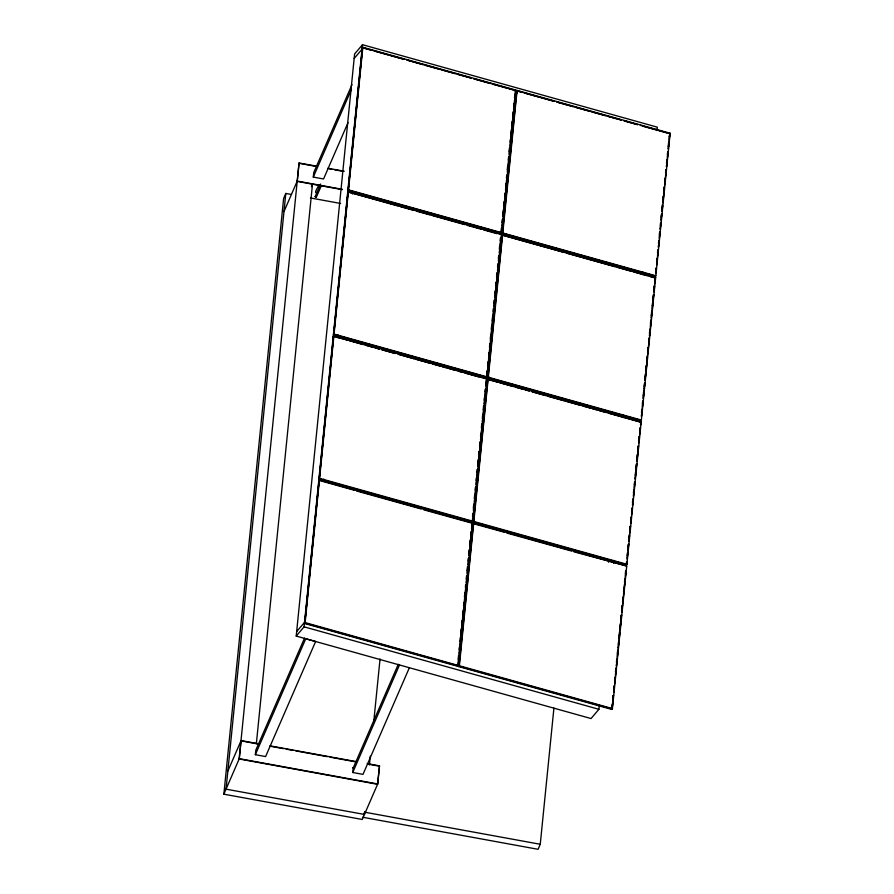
<?xml version="1.0" encoding="UTF-8"?>
<svg xmlns="http://www.w3.org/2000/svg" width="894" height="894" viewBox="0 0 894 894"><rect width="100%" height="100%" fill="white"/><g stroke="black" fill="none" stroke-linecap="round" stroke-linejoin="round"><path stroke-width="1.34" d="M367.188 763.61L379.514 765.867L377.704 783.971L362.26 819.474L223.858 794.185L283.621 198.479L285.801 193.45L291.288 194.445M285.801 193.45L226.037 789.156L364.45 814.445L364.73 811.674M223.858 794.185L239.29 758.671L241.112 740.567L258.925 743.83M283.99 211.554L297.244 181.069L299.054 162.965L316.867 166.228M255.349 754.692L305.77 638.752L315.638 641.49L265.607 756.57L255.349 754.692L255.807 750.167L304.563 638.048M256.354 743.696L312.487 184.198L311.391 186.712M348.012 122.701L323.55 178.968L313.302 177.09L313.749 172.564L351.979 84.651M599.371 704.774L598.913 709.3L591.046 718.553L296.216 636.081L354.616 53.953L362.483 44.7L657.313 127.171L656.967 130.569M296.216 636.081L304.083 626.828L362.483 44.7M458.834 656.095L457.862 665.784L304.731 623.073L319.035 480.503M347.978 191.987L333.685 334.546L486.727 377.357L488.325 362.048M362.461 47.728L348.157 190.288L501.199 233.099L501.69 228.864M304.809 622.973L319.113 480.413M319.281 478.715L333.585 336.155L379.235 348.928M348.057 191.897L333.764 334.457L486.805 377.268M305.122 622.615L319.426 480.056L472.468 522.867L458.164 665.427L457.471 666.242L304.429 623.431L305.122 622.615L458.164 665.427M319.594 478.357L333.898 335.798L486.939 378.609L472.635 521.168L471.943 521.984L318.901 479.173L319.594 478.357L472.635 521.168M334.065 334.099L348.369 191.528L501.411 234.351L487.118 376.91L486.414 377.726L333.373 334.915L334.065 334.099L487.118 376.91M348.537 189.841L362.841 47.27L515.883 90.082L501.59 232.652L500.886 233.468L347.844 190.657L348.537 189.841L501.59 232.652M323.673 481.385L323.896 479.117M338.077 337.82L338.357 335.038M352.504 193.998L352.728 191.729M409.374 667.729L362.998 774.372L352.75 772.494L353.208 767.968L398.288 664.287M369.412 764.929L370.295 756.123M373.737 721.849L380.051 658.923M379.514 765.867L377.559 784.284L239.156 758.984L299.054 162.965M458.164 659.325L458.577 655.168M459.136 649.636L459.415 646.865M459.974 641.333L460.388 637.176M460.801 633.03L461.215 628.873M461.773 623.341L462.053 620.57M462.611 615.038L463.025 610.881M463.584 605.35L463.863 602.578M464.411 597.036L464.835 592.89M465.383 587.347L465.662 584.587M466.221 579.044L466.5 576.284M467.048 570.741L467.473 566.595M468.02 561.052L468.3 558.281M468.858 552.749L469.138 549.978M469.831 543.06L470.11 540.289M470.657 534.757L470.937 531.986M472.501 516.453L472.781 513.681M473.328 508.15L473.753 503.992M474.301 498.461L474.58 495.689M475.139 490.147L475.418 487.386M476.111 480.458L476.39 477.698M476.938 472.155L477.217 469.395M477.776 463.852L478.189 459.706M478.748 454.163L479.028 451.392M479.575 445.86L480 441.703M480.547 436.171L480.827 433.4M481.385 427.868L481.799 423.711M482.358 418.18L482.637 415.408M483.196 409.877L483.609 405.72M484.168 400.188L484.436 397.417M484.995 391.885L485.274 389.113M485.833 383.582L486.247 379.425M486.828 373.569L487.107 370.809M487.666 365.266L488.079 361.12M488.638 355.577L488.917 352.817M489.476 347.274L489.89 343.128M490.303 338.971L490.717 334.825M491.275 329.283L491.555 326.511M492.113 320.98L492.527 316.822M493.086 311.291L493.354 308.519M493.913 302.988L494.192 300.216M494.885 293.299L495.164 290.528M495.723 284.996L496.002 282.225M496.55 276.693L496.975 272.536M497.522 267.004L497.802 264.233M498.36 258.69L498.64 255.93M499.333 249.001L499.612 246.241M500.159 240.698L500.439 237.938M501.031 232.082L501.445 227.936M502.003 222.394L502.272 219.622M502.83 214.091L503.244 209.934M503.803 204.402L504.082 201.631M504.641 196.099L504.92 193.327M505.613 186.41L505.892 183.639M506.44 178.107L506.719 175.336M507.278 169.804L507.691 165.647M508.25 160.115L508.53 157.344M509.077 151.801L509.502 147.655M510.049 142.112L510.329 139.352M510.887 133.809L511.301 129.664M511.86 124.121L512.139 121.36M512.687 115.818L513.111 111.672M513.659 106.129L513.938 103.358M514.497 97.826L514.91 93.669M459.035 653.425L460.633 638.104M460.835 635.433L465.908 585.514M466.187 582.743L466.88 575.825M467.081 573.143L467.718 567.522M467.998 564.751L468.691 557.834M468.892 555.152L469.518 549.531M469.797 546.759L471.328 531.528M471.529 528.857L472.155 523.225L423.756 509.803M473.161 513.223L472.255 521.627L319.203 478.815L333.507 336.245L346.939 339.999M473.362 510.552L473.999 504.92M474.278 502.149L475.798 486.928M475.999 484.246L477.608 468.937M477.809 466.255L478.502 459.337M478.715 457.862L479.407 450.945M479.609 448.263L480.246 442.642M480.525 439.87L482.056 424.639M482.246 421.968L483.855 406.647M484.056 403.976L485.666 388.655M485.855 385.984L486.939 378.609M488.526 359.366L490.135 344.056M490.337 341.374L493.611 309.447M493.89 306.687L494.583 299.758M494.784 297.087L495.41 291.455M495.689 288.695L496.382 281.766M496.583 279.096L497.22 273.463M497.5 270.692L498.193 263.775M498.394 261.104L499.02 255.472M499.299 252.7L500.83 237.48M501.97 226.093L502.663 219.175M502.864 216.493L503.501 210.872M503.78 208.101L505.3 192.869M505.501 190.198L507.11 174.878M507.311 172.207L508.909 156.886M509.111 154.215L509.803 147.287M510.027 145.811L511.547 130.591M511.748 127.909L513.357 112.599M513.558 109.917L515.156 94.608M458.689 666.589L472.993 524.018L473.686 523.202L626.728 566.014L612.424 708.573L611.731 709.4L458.689 666.589L459.382 665.762L473.686 523.202M473.161 522.331L487.465 379.76L488.158 378.944L641.199 421.756L626.895 564.315L626.202 565.142L473.161 522.331L473.854 521.504L488.158 378.944M487.632 378.061L501.936 235.502L502.629 234.686L655.671 277.498L641.367 420.057L640.674 420.884L487.632 378.061L488.325 377.246L502.629 234.686M502.104 233.803L516.408 91.244L517.101 90.428L670.142 133.24L655.85 275.799L655.146 276.615L502.104 233.803L502.797 232.988L517.101 90.428M473.373 523.571L458.991 666.22L612.122 708.942L613.507 695.096M655.458 276.257L502.417 233.446L516.788 90.786M362.483 817.217L538.076 849.3L540.255 844.271L553.922 708.07M608.669 562.27L608.892 560.002M623.185 417.576L623.464 414.794M613.563 563.242L613.843 560.46M642.518 274.626L642.797 271.843M611.731 709.4L612.289 703.857M612.837 698.326L613.116 695.554M613.675 690.023L614.089 685.866M614.647 680.334L614.927 677.563M615.474 672.031L615.899 667.874M616.447 662.342L616.726 659.571M617.285 654.028L617.698 649.882M618.257 644.339L618.536 641.579M619.084 636.036L619.508 631.89M619.922 627.733L620.335 623.587M620.894 618.045L621.174 615.273M621.732 609.742L622.146 605.584M622.705 600.053L622.973 597.281M623.531 591.75L623.945 587.593M624.504 582.061L624.783 579.29M625.342 573.758L625.621 570.987M626.202 565.142L626.482 562.371M627.175 555.453L627.454 552.682M628.013 547.139L628.281 544.379M628.985 537.45L629.253 534.69M629.812 529.147L630.091 526.387M630.784 519.459L631.063 516.698M631.622 511.156L631.89 508.384M632.449 502.853L632.863 498.696M633.421 493.164L633.701 490.393M634.259 484.861L634.539 482.089M635.232 475.172L635.511 472.401M636.059 466.869L636.338 464.098M637.031 457.18L637.31 454.409M637.869 448.877L638.148 446.106M638.696 440.574L639.121 436.417M639.668 430.886L639.948 428.114M641.512 412.57L641.791 409.81M642.339 404.267L642.618 401.507M643.177 395.964L643.591 391.818M644.149 386.275L644.429 383.504M644.976 377.972L645.401 373.815M645.949 368.283L646.228 365.512M646.787 359.98L647.2 355.823M647.759 350.292L648.038 347.52M648.586 341.989L649.01 337.831M649.424 333.685L649.837 329.528M650.396 323.997L650.81 319.84M651.223 315.683L651.648 311.537M652.195 305.994L652.475 303.234M653.033 297.691L653.313 294.931M654.006 288.002L654.285 285.242M655.704 271.083L655.984 268.312M656.677 261.394L656.956 258.623M657.503 253.091L657.783 250.32M658.476 243.403L658.755 240.631M659.314 235.1L659.593 232.328M660.286 225.411L660.565 222.64M661.124 217.108L661.392 214.337M661.951 208.794L662.365 204.648M662.923 199.105L663.203 196.345M663.761 190.802L664.175 186.656M664.734 181.113L665.002 178.353M665.561 172.81L665.84 170.039M666.533 163.121L666.812 160.35M667.371 154.818L667.65 152.047M668.198 146.515L668.623 142.358M669.17 136.827L670.142 133.24M612.044 709.031L612.591 703.5M612.871 700.728L613.429 695.197M613.709 692.425L614.401 685.508M614.681 682.737L615.228 677.194M615.508 674.434L616.067 668.891M616.346 666.131L617.039 659.202M617.318 656.442L617.877 650.899M618.145 648.128L618.849 641.21M619.117 638.439L619.676 632.907M619.955 630.136L620.648 623.219M620.928 620.447L621.486 614.916M621.755 612.144L622.459 605.227M622.727 602.455L623.286 596.924M623.565 594.152L625.096 578.932M625.375 576.161L625.923 570.618M626.515 564.773L626.795 562.002M627.208 557.856L627.767 552.313M628.035 549.553L628.594 544.01M628.873 541.239L629.432 535.707M629.845 531.55L630.404 526.018M630.683 523.247L631.231 517.715L630.751 523.158M631.645 513.558L632.203 508.027M632.483 505.255L633.041 499.724L632.561 505.166M633.455 495.567L634.014 490.035M634.293 487.264L634.841 481.732M635.12 478.961L635.813 472.043M636.092 469.272L636.651 463.729M636.93 460.969L637.623 454.04M637.903 451.28L638.45 445.737M639.422 436.048L638.729 442.977L639.366 437.345M639.702 433.288L640.26 427.745L639.646 434.573M640.54 424.974L640.819 422.214L608.591 413.196M641.4 416.358L642.093 409.441M642.373 406.669L642.931 401.138M643.211 398.366L643.904 391.449M644.183 388.678L644.73 383.146M645.01 380.375L645.703 373.457M645.982 370.686L646.541 365.154M646.82 362.383L647.368 356.851M647.647 354.08L648.34 347.163M648.619 344.391L649.178 338.848M649.457 336.088L650.15 329.16M650.43 326.399L650.977 320.857M651.257 318.096L651.949 311.168M652.229 308.408L652.788 302.865M653.067 300.093L653.626 294.562M653.894 291.79L654.453 286.259M654.866 282.102L655.291 277.956M655.738 273.486L656.285 267.954M656.71 263.797L657.258 258.265M657.537 255.494L658.096 249.962M658.375 247.191L659.068 240.274M659.347 237.502L659.906 231.959M660.174 229.199L660.733 223.656M661.147 219.511L661.705 213.968M661.985 211.207L662.543 205.665M662.957 201.519L663.516 195.976M663.784 193.205L664.343 187.673M664.622 184.902L665.315 177.984M665.594 175.213L666.153 169.681M666.432 166.91L667.125 159.992M667.405 157.221L667.952 151.689M668.231 148.918L668.924 142.001M669.204 139.229L669.762 133.698L659.023 130.692M613.787 692.336L614.334 686.793M614.614 684.033L616.145 668.801M616.424 666.03L617.944 650.81M618.223 648.038L619.754 632.818M620.034 630.046L621.565 614.826M621.833 612.055L626.001 570.528M626.873 561.913L626.593 564.684L473.462 521.962L487.845 379.313L529.46 390.946L525.359 389.918M627.141 559.141L627.7 553.609M627.979 550.838L628.672 543.921M628.951 541.149L629.51 535.618M629.778 532.846L630.482 525.929M631.589 514.855L632.281 507.937M633.399 496.863L634.919 481.631M635.198 478.871L636.729 463.64M637.009 460.879L638.528 445.648M640.618 424.885L640.897 422.124L532.154 391.706M641.479 416.269L643.009 401.048M643.289 398.277L644.809 383.057M645.088 380.285L645.647 374.754M645.926 371.982L647.446 356.751M647.725 353.99L649.256 338.759M649.536 335.999L651.055 320.767M651.335 317.996L653.704 294.472M653.972 291.701L654.531 286.169M654.81 283.398L655.369 277.866M655.816 273.396L656.364 267.865M656.643 265.093L658.174 249.862M658.453 247.102L659.001 241.559M659.28 238.799L659.973 231.87M660.253 229.11L660.811 223.567M661.091 220.796L661.784 213.878M662.063 211.107L662.622 205.575M662.89 202.804L664.421 187.584M664.7 184.812L666.231 169.592M666.499 166.82L668.03 151.6M668.31 148.829L669.841 133.597L640.305 125.339M318.89 184.555C319.415 185.483 312.866 193.774 316.822 192.612M320.622 184.052L315.157 196.613L315.548 197.395L316.364 197.138L321.281 185.829M316.364 197.138L315.984 196.367L315.157 196.613M313.302 177.09L351.521 89.176M227.858 771.053L241.112 740.567M352.75 772.494L399.506 664.968M363.579 814.702L364.674 812.188L540.255 844.271M362.148 48.097L362.841 47.27M354.169 58.479L362.036 49.226M347.677 192.355L348.369 191.528M515.19 90.909L515.883 90.082M333.205 336.613L333.898 335.798M501.411 234.351L349.409 192.277M318.733 480.871L319.426 480.056M296.674 631.555L304.541 622.302M654.978 278.313L655.671 277.498M471.775 523.683L472.468 522.867M640.506 422.571L641.199 421.756M626.728 566.014L573.982 551.822M352.649 767.801L353.286 767.767M327.83 168.228L344.279 171.235M300.283 163.535L316.733 166.541M329.07 168.798L331.808 169.29M334.546 169.793L342.771 171.302M297.244 181.069L342.458 189.338M297.099 181.381L342.324 189.651M310.464 197.954L340.614 203.463M269.887 745.831L356.214 761.61M240.967 740.88L258.791 744.143M271.117 746.389L283.454 748.647M286.192 749.15L293.042 750.401M295.791 750.904L327.305 756.659M330.042 757.162L356.08 761.923M368.417 764.18L379.38 766.18M239.29 758.671L377.704 783.971M404.155 59.283L362.528 47.639L348.235 190.198L501.277 233.01M471.272 78.057L406.837 60.032L422.873 64.625M473.965 78.806L515.581 90.45M554.381 101.301L518.14 91.166L522.085 92.384M557.063 102.061L621.509 120.087L608.009 116.421M624.191 120.835L637.612 124.59M363.802 48.108L371.848 50.355M374.541 51.114L387.962 54.869M390.644 55.618L404.077 59.373M425.555 65.385L438.976 69.14M441.658 69.888L455.091 73.643M457.773 74.392L471.194 78.147M473.887 78.895L489.99 83.41M492.683 84.159L506.105 87.914M508.787 88.662L515.503 90.54M524.767 93.132L538.199 96.887M540.881 97.636L554.302 101.402M556.996 102.151L573.099 106.654M575.781 107.403L589.213 111.158M591.895 111.918L605.316 115.672M624.113 120.925L637.545 124.679M642.909 126.188L656.33 129.943M514.81 91.959L517.492 92.708M500.774 231.982L503.467 232.731M502.797 232.988L655.85 275.799M502.495 233.356L655.537 276.168M654.017 277.486L502.316 235.055L487.945 377.704L640.987 420.515L488.012 377.614M349.331 192.366L397.651 205.888M400.344 206.637L413.766 210.392M416.448 211.14L429.88 214.895M432.562 215.644L464.779 224.662M467.461 225.411L480.894 229.166M483.576 229.914L496.997 233.669M502.238 235.144L547.888 247.906M550.57 248.655L564.002 252.421M566.684 253.17L580.105 256.924M582.787 257.673L615.016 266.691M617.698 267.44L631.119 271.195M633.812 271.944L647.234 275.698M649.916 276.447L653.95 277.576M486.302 376.24L488.996 377M488.325 377.246L641.367 420.057M381.917 349.677L395.338 353.432M485.286 378.598L398.031 354.18L414.056 358.785M349.621 340.759L363.042 344.514M365.735 345.263L372.44 347.14M375.134 347.889L379.157 349.018M381.839 349.766L395.271 353.521M416.749 359.533L430.17 363.288M432.852 364.037L439.569 365.914M442.251 366.663L446.285 367.792M448.967 368.54L455.683 370.418M458.365 371.178L462.388 372.295M465.07 373.055L478.502 376.81M487.766 379.402L497.165 382.029M499.858 382.777L513.279 386.532M515.961 387.281L522.677 389.158M532.075 391.796L545.496 395.55M548.178 396.299L564.293 400.803M566.975 401.551L580.407 405.317M583.089 406.066L589.805 407.943M592.487 408.692L596.51 409.821M599.192 410.569L605.909 412.447M487.465 379.76L490.147 380.52M473.854 521.504L626.895 564.315M320.454 480.793L354.024 490.18M356.628 491.018L421.141 508.954M473.295 523.66L504.25 532.209M506.864 533.048L571.378 550.983M459.382 665.762L612.424 708.573M304.083 626.828L598.913 709.3"/></g></svg>
